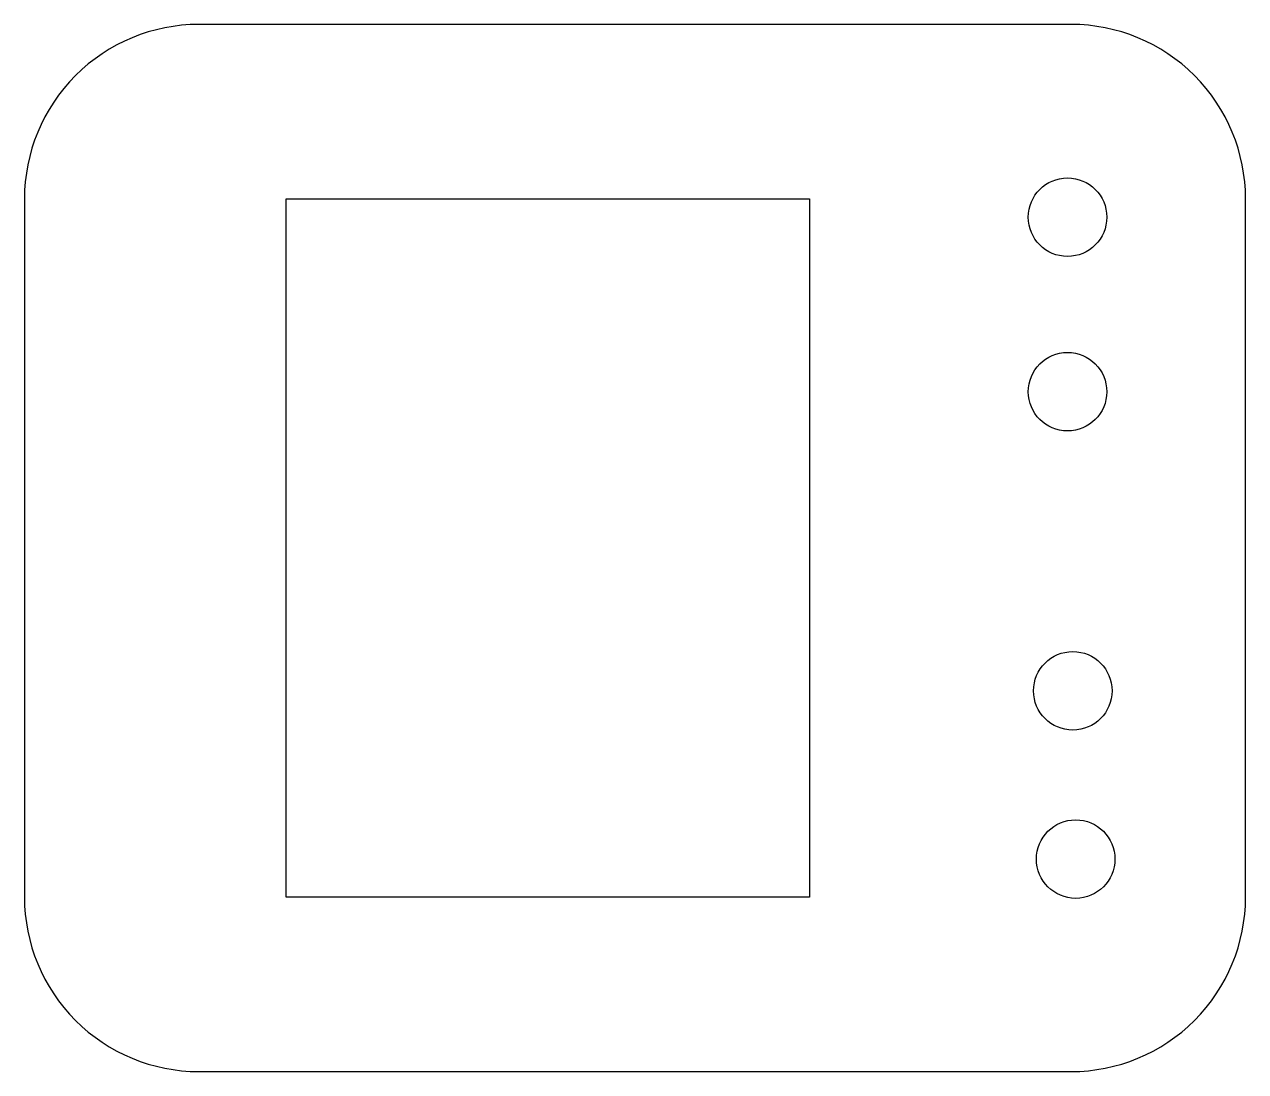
# Model space of a CAD drawing. Header units: millimetres. Extents: x -70 to 0, y -10 to 50.
import ezdxf

# ---------------------------------------------------------------- set-up
doc = ezdxf.new("R2010")
doc.units = ezdxf.units.MM

msp = doc.modelspace()

# ---------------------------------------------------------------- linework, layer by layer
msp.add_lwpolyline([(-60, -10), (-10, -10, 0.414214), (0, 0), (0, 40, 0.414214), (-10, 50), (-60, 50, 0.414214), (-70, 40), (-70, 0, 0.414214)], format="xyb", close=True)
msp.add_lwpolyline([(-25, 0), (-55, 0), (-55, 40), (-25, 40)], close=True)
for centre in [(-10.206, 38.955), (-10.206, 28.956), (-9.903, 11.817), (-9.739, 2.175)]:
    msp.add_circle(centre, 2.25)

doc.saveas('drawing.dxf')
